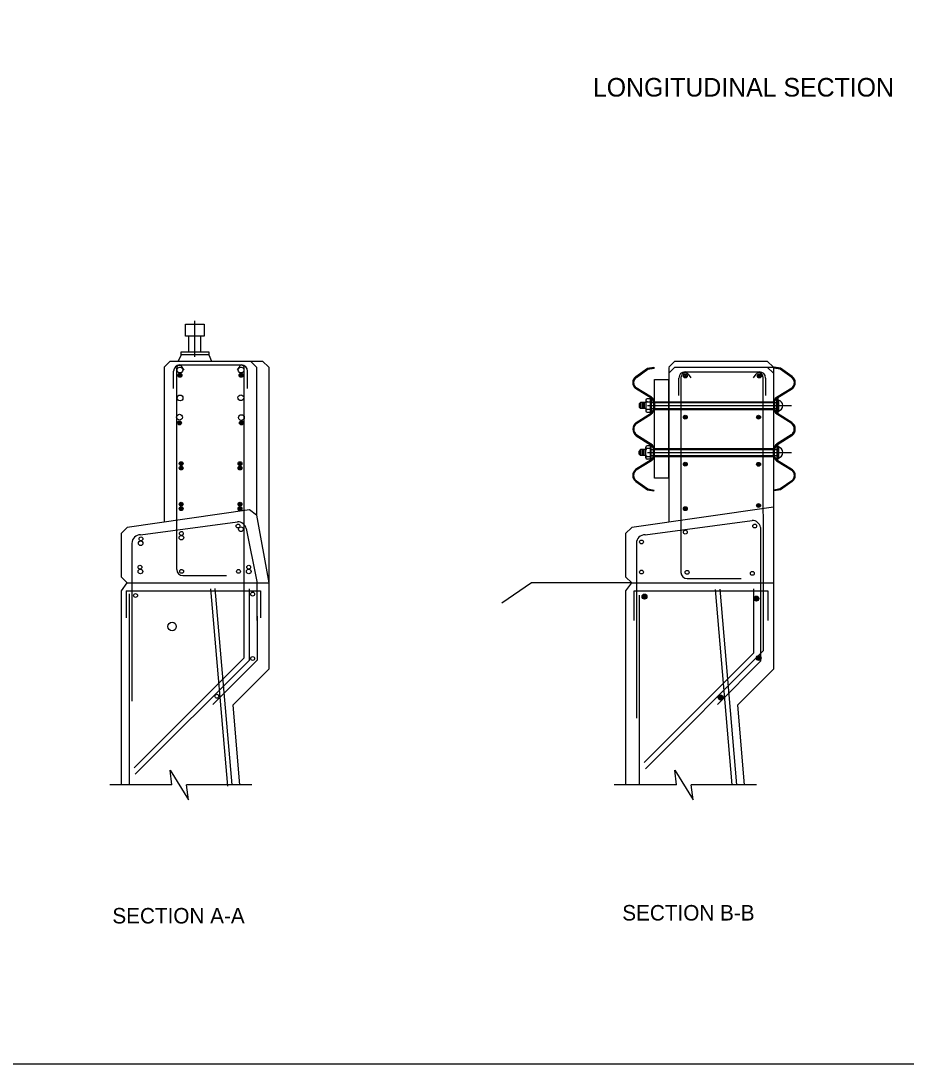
# Model space of a CAD drawing. Extents: x 25576 to 25873, y -3191 to -3046.
# Drawn here: x 25759.76 to 25771.74, y -3096.3 to -3082.19 of the extents above; entities that cross this region are included whole.
import ezdxf

# ---------------------------------------------------------------- set-up
doc = ezdxf.new("R2010")
doc.units = 0
for name, color, linetype in [('212 Leaders and Dim Lines', 7, 'Continuous'), ('213 Rebar', 7, 'Continuous'), ('222 Structural Steel', 7, 'Continuous'), ('border_NO-PLOT', 7, 'Continuous'), ('str_Center-Line-A', 7, 'Continuous'), ('str_Concrete-A', 7, 'Continuous'), ('str_Misc-Steel-A', 7, 'Continuous'), ('str_Reinforcement-C', 7, 'Continuous'), ('str_Reinforcement-G', 7, 'Continuous'), ('str_Reinforcement-I', 7, 'Continuous'), ('str_Reinforcement-J', 7, 'Continuous'), ('str_Reinforcement-K', 7, 'Continuous'), ('str_Reinforcement-M', 7, 'Continuous'), ('str_Reinforcement-N', 7, 'Continuous'), ('str_Reinforcement-O', 7, 'Continuous'), ('str_Wood-A', 7, 'Continuous'), ('tcd_BARRIER-CONC-anno', 7, 'Continuous')]:
    doc.layers.add(name, color=color, linetype=linetype)

msp = doc.modelspace()

# ---------------------------------------------------------------- linework, layer by layer
at = {"layer": '212 Leaders and Dim Lines'}
msp.add_line((25762.115, -3086.734), (25762.115, -3086.247), dxfattribs=at)
at = {"layer": '213 Rebar'}
for p, q in [((25762.848, -3089.871), (25762.848, -3090.838)), ((25769.674, -3089.871), (25769.674, -3090.74)), ((25769.674, -3090.74), (25768.195, -3092.219)), ((25762.848, -3090.838), (25761.309, -3092.377))]:
    msp.add_line(p, q, dxfattribs=at)
at = {"layer": '222 Structural Steel'}
for p, q in [((25762.032, -3086.665), (25762.032, -3086.456)), ((25762.198, -3086.665), (25762.198, -3086.456))]:
    msp.add_line(p, q, dxfattribs=at)
for points in [[(25761.99, -3086.29), (25762.24, -3086.29), (25762.24, -3086.456), (25761.99, -3086.456)], [(25761.928, -3086.665), (25762.303, -3086.665), (25762.303, -3086.706), (25761.928, -3086.706)]]:
    msp.add_lwpolyline(points, close=True, dxfattribs=at)
at = {"layer": 'str_Center-Line-A'}
for p, q in [((25768.238, -3087.392), (25770.187, -3087.392)), ((25768.238, -3088.027), (25770.187, -3088.027))]:
    msp.add_line(p, q, dxfattribs=at)
at = {"layer": 'str_Concrete-A'}
for p, q in [((25761.782, -3086.79), (25761.699, -3086.873)), ((25761.782, -3086.79), (25763.032, -3086.79)), ((25761.928, -3086.706), (25761.888, -3086.79)), ((25762.303, -3086.706), (25762.342, -3086.79)), ((25762.866, -3086.79), (25762.949, -3086.873)), ((25763.032, -3086.79), (25763.116, -3086.873)), ((25768.609, -3086.79), (25768.525, -3086.873)), ((25768.609, -3086.79), (25769.859, -3086.79)), ((25769.859, -3086.79), (25769.942, -3086.873)), ((25761.699, -3086.873), (25761.699, -3088.968)), ((25762.949, -3086.873), (25762.949, -3088.872)), ((25763.116, -3086.873), (25763.116, -3089.79)), ((25768.609, -3086.873), (25768.525, -3086.956)), ((25768.525, -3086.879), (25768.525, -3087.212)), ((25768.609, -3086.873), (25769.942, -3086.873)), ((25769.859, -3086.873), (25769.942, -3086.956)), ((25769.942, -3086.873), (25769.942, -3087.206)), ((25768.525, -3087.206), (25768.525, -3088.968)), ((25769.942, -3087.206), (25769.942, -3089.79)), ((25768.334, -3087.34), (25769.942, -3087.34)), ((25768.334, -3087.444), (25769.942, -3087.444)), ((25768.334, -3087.975), (25769.942, -3087.975)), ((25768.334, -3088.079), (25769.942, -3088.079)), ((25769.942, -3088.764), (25768.025, -3089.04)), ((25762.853, -3088.801), (25761.199, -3089.04)), ((25762.949, -3088.872), (25762.853, -3088.801)), ((25762.949, -3088.872), (25763.116, -3089.79)), ((25761.116, -3089.123), (25761.199, -3089.04)), ((25761.116, -3089.123), (25761.199, -3089.04)), ((25767.942, -3089.123), (25768.025, -3089.04)), ((25767.942, -3089.123), (25768.025, -3089.04)), ((25761.116, -3089.123), (25761.116, -3089.706)), ((25767.942, -3089.123), (25767.942, -3089.706)), ((25761.116, -3089.706), (25761.199, -3089.79)), ((25767.942, -3089.706), (25768.025, -3089.79)), ((25761.196, -3089.79), (25761.116, -3089.896)), ((25761.116, -3089.896), (25761.116, -3092.521)), ((25761.196, -3089.79), (25763.116, -3089.79)), ((25763.116, -3089.79), (25763.116, -3090.956)), ((25766.668, -3089.79), (25766.266, -3090.065)), ((25768.022, -3089.79), (25766.668, -3089.79)), ((25768.022, -3089.79), (25767.942, -3089.896)), ((25767.942, -3089.896), (25767.942, -3092.521)), ((25768.022, -3089.79), (25769.942, -3089.79)), ((25769.942, -3089.79), (25769.942, -3090.956)), ((25763.116, -3090.956), (25762.629, -3091.443)), ((25769.942, -3090.956), (25769.455, -3091.443)), ((25762.629, -3091.443), (25762.721, -3092.521)), ((25769.455, -3091.443), (25769.548, -3092.521)), ((25761.804, -3092.521), (25760.963, -3092.521)), ((25762.886, -3092.521), (25762.004, -3092.521)), ((25768.631, -3092.521), (25767.789, -3092.521)), ((25769.713, -3092.521), (25768.831, -3092.521))]:
    msp.add_line(p, q, dxfattribs=at)
for points in [[(25761.804, -3092.521), (25761.779, -3092.321), (25762.029, -3092.721), (25762.004, -3092.521)], [(25768.631, -3092.521), (25768.606, -3092.321), (25768.856, -3092.721), (25768.831, -3092.521)]]:
    msp.add_lwpolyline(points, dxfattribs=at)
at = {"layer": 'str_Misc-Steel-A'}
for p, q in [((25768.08, -3087), (25768.238, -3086.888)), ((25768.088, -3087.011), (25768.245, -3086.9)), ((25768.238, -3086.888), (25768.325, -3086.873)), ((25768.245, -3086.9), (25768.328, -3086.886)), ((25768.325, -3086.873), (25768.328, -3086.886)), ((25769.951, -3086.873), (25769.949, -3086.886)), ((25770.032, -3086.9), (25769.949, -3086.886)), ((25770.038, -3086.888), (25769.951, -3086.873)), ((25770.189, -3087.011), (25770.032, -3086.9)), ((25770.196, -3087), (25770.038, -3086.888)), ((25768.286, -3087.292), (25768.078, -3087.162)), ((25768.293, -3087.281), (25768.086, -3087.152)), ((25769.984, -3087.281), (25770.19, -3087.152)), ((25769.99, -3087.292), (25770.198, -3087.162)), ((25768.146, -3087.35), (25768.125, -3087.369)), ((25768.146, -3087.35), (25768.146, -3087.433)), ((25768.214, -3087.35), (25768.146, -3087.35)), ((25768.166, -3087.361), (25768.166, -3087.423)), ((25768.179, -3087.433), (25768.179, -3087.351)), ((25768.193, -3087.361), (25768.193, -3087.423)), ((25768.214, -3087.32), (25768.214, -3087.464)), ((25768.279, -3087.301), (25768.232, -3087.301)), ((25768.234, -3087.34), (25768.279, -3087.34)), ((25768.279, -3087.489), (25768.279, -3087.295)), ((25768.279, -3087.295), (25768.29, -3087.295)), ((25768.279, -3087.301), (25768.279, -3087.484)), ((25768.29, -3087.295), (25768.29, -3087.489)), ((25768.29, -3087.35), (25768.32, -3087.35)), ((25768.321, -3087.355), (25768.321, -3087.424)), ((25768.334, -3087.35), (25769.943, -3087.35)), ((25768.334, -3087.354), (25768.334, -3087.424)), ((25769.942, -3087.354), (25769.942, -3087.424)), ((25769.956, -3087.355), (25769.955, -3087.424)), ((25769.956, -3087.35), (25769.987, -3087.35)), ((25770.001, -3087.471), (25770.001, -3087.313)), ((25770.001, -3087.313), (25770.01, -3087.313)), ((25770.01, -3087.313), (25770.01, -3087.471)), ((25770.01, -3087.466), (25770.01, -3087.317)), ((25768.085, -3087.62), (25768.28, -3087.498)), ((25768.125, -3087.369), (25768.125, -3087.412)), ((25768.146, -3087.433), (25768.125, -3087.412)), ((25768.214, -3087.433), (25768.146, -3087.433)), ((25768.279, -3087.445), (25768.231, -3087.445)), ((25768.279, -3087.484), (25768.233, -3087.484)), ((25768.29, -3087.489), (25768.279, -3087.489)), ((25768.29, -3087.434), (25768.32, -3087.434)), ((25768.334, -3087.434), (25769.943, -3087.434)), ((25769.956, -3087.434), (25769.987, -3087.434)), ((25770.191, -3087.62), (25769.997, -3087.498)), ((25770.01, -3087.471), (25770.001, -3087.471)), ((25768.092, -3087.631), (25768.286, -3087.51)), ((25770.184, -3087.631), (25769.99, -3087.51)), ((25768.085, -3087.8), (25768.28, -3087.921)), ((25768.092, -3087.788), (25768.286, -3087.91)), ((25770.184, -3087.788), (25769.99, -3087.91)), ((25770.191, -3087.8), (25769.997, -3087.921)), ((25768.146, -3087.986), (25768.125, -3088.007)), ((25768.125, -3088.05), (25768.125, -3088.007)), ((25768.146, -3088.069), (25768.125, -3088.05)), ((25768.146, -3088.069), (25768.146, -3087.986)), ((25768.214, -3087.986), (25768.146, -3087.986)), ((25768.166, -3088.058), (25768.166, -3087.996)), ((25768.179, -3087.986), (25768.179, -3088.068)), ((25768.193, -3088.058), (25768.193, -3087.996)), ((25768.214, -3088.099), (25768.214, -3087.955)), ((25768.279, -3087.975), (25768.231, -3087.975)), ((25768.279, -3087.935), (25768.233, -3087.935)), ((25768.279, -3087.93), (25768.279, -3088.125)), ((25768.29, -3087.93), (25768.279, -3087.93)), ((25768.279, -3088.118), (25768.279, -3087.935)), ((25768.29, -3088.125), (25768.29, -3087.93)), ((25768.29, -3087.986), (25768.32, -3087.986)), ((25768.321, -3088.064), (25768.321, -3087.995)), ((25768.334, -3087.986), (25769.943, -3087.986)), ((25768.334, -3088.065), (25768.334, -3087.995)), ((25769.942, -3088.065), (25769.942, -3087.995)), ((25769.956, -3088.064), (25769.955, -3087.995)), ((25769.956, -3087.986), (25769.987, -3087.986)), ((25770.001, -3087.948), (25770.001, -3088.106)), ((25770.01, -3087.948), (25770.001, -3087.948)), ((25770.01, -3088.106), (25770.01, -3087.948)), ((25770.01, -3087.953), (25770.01, -3088.102)), ((25768.286, -3088.127), (25768.078, -3088.257)), ((25768.293, -3088.138), (25768.086, -3088.267)), ((25768.214, -3088.069), (25768.146, -3088.069)), ((25768.279, -3088.118), (25768.232, -3088.118)), ((25768.234, -3088.079), (25768.279, -3088.079)), ((25768.279, -3088.125), (25768.29, -3088.125)), ((25768.29, -3088.069), (25768.32, -3088.069)), ((25768.334, -3088.069), (25769.943, -3088.069)), ((25769.956, -3088.069), (25769.987, -3088.069)), ((25769.984, -3088.138), (25770.19, -3088.267)), ((25769.99, -3088.127), (25770.198, -3088.257)), ((25770.001, -3088.106), (25770.01, -3088.106)), ((25768.08, -3088.419), (25768.238, -3088.531)), ((25768.088, -3088.408), (25768.245, -3088.519)), ((25770.189, -3088.408), (25770.032, -3088.519)), ((25770.196, -3088.419), (25770.038, -3088.531)), ((25768.238, -3088.531), (25768.325, -3088.546)), ((25768.245, -3088.519), (25768.328, -3088.534)), ((25768.325, -3088.546), (25768.328, -3088.534)), ((25770.032, -3088.519), (25769.949, -3088.534)), ((25769.951, -3088.546), (25769.949, -3088.534)), ((25770.038, -3088.531), (25769.951, -3088.546))]:
    msp.add_line(p, q, dxfattribs=at)
for points in [[(25770.001, -3087.294), (25770.001, -3087.49), (25769.987, -3087.49), (25769.987, -3087.294)], [(25770.001, -3088.125), (25770.001, -3087.93), (25769.987, -3087.93), (25769.987, -3088.125)]]:
    msp.add_lwpolyline(points, close=True, dxfattribs=at)
for centre, radius, start, end in [((25768.138, -3087.082), 0.1, 125.3287, 233.3682), ((25768.138, -3087.082), 0.087, 125.3287, 233.3682), ((25770.138, -3087.082), 0.087, 306.6318, 54.6713), ((25770.138, -3087.082), 0.1, 306.6318, 54.6713), ((25768.234, -3087.32), 0.0196, 93.6172, 265.1952), ((25768.234, -3087.36), 0.0196, 89.6015, 177.0732), ((25768.235, -3087.361), 0.0859, 4.1479, 53.5237), ((25768.234, -3087.363), 0.101, 4.6379, 54.1126), ((25770.043, -3087.363), 0.101, 125.8874, 175.3621), ((25770.041, -3087.361), 0.0859, 126.4763, 175.8521), ((25769.993, -3087.392), 0.0765, 283.1187, 76.8813), ((25768.234, -3087.425), 0.0196, 181.8976, 269.5004), ((25768.234, -3087.464), 0.0196, 98.2125, 269.2776), ((25768.221, -3087.416), 0.101, 305.8874, 355.3621), ((25768.217, -3087.414), 0.117, 305.8874, 355.3621), ((25770.059, -3087.414), 0.117, 184.6379, 234.1126), ((25770.056, -3087.416), 0.101, 184.6379, 234.1126), ((25768.151, -3087.71), 0.111, 125.9803, 234.0197), ((25768.15, -3087.71), 0.0976, 125.7478, 233.7873), ((25770.126, -3087.71), 0.0976, 306.2127, 54.2522), ((25770.126, -3087.71), 0.111, 305.9803, 54.0197), ((25768.221, -3088.003), 0.101, 4.6379, 54.1126), ((25768.217, -3088.005), 0.117, 4.6379, 54.1126), ((25770.059, -3088.005), 0.117, 125.8874, 175.3621), ((25770.056, -3088.003), 0.101, 125.8874, 175.3621), ((25768.234, -3087.955), 0.0196, 90.7224, 261.7875), ((25768.234, -3087.994), 0.0196, 90.4996, 178.1024), ((25768.234, -3088.06), 0.0196, 182.9268, 270.3985), ((25768.235, -3088.058), 0.0859, 306.4763, 355.8521), ((25768.234, -3088.056), 0.101, 305.8874, 355.3621), ((25770.043, -3088.056), 0.101, 184.6379, 234.1126), ((25770.041, -3088.058), 0.0859, 184.1479, 233.5237), ((25769.993, -3088.027), 0.0765, 283.1187, 76.8813), ((25768.234, -3088.099), 0.0196, 94.8049, 266.3828), ((25768.138, -3088.337), 0.1, 126.6318, 234.6713), ((25768.138, -3088.337), 0.087, 126.6318, 234.6713), ((25770.138, -3088.337), 0.087, 305.3287, 53.3682), ((25770.138, -3088.337), 0.1, 305.3287, 53.3682)]:
    msp.add_arc(centre, radius, start, end, dxfattribs=at)
at = {"layer": 'str_Reinforcement-C'}
for p, q in [((25762.722, -3086.859), (25762.686, -3086.91)), ((25762.784, -3090.804), (25762.784, -3086.883)), ((25769.706, -3086.968), (25769.67, -3087.019)), ((25769.8, -3087.005), (25769.805, -3090.707)), ((25769.805, -3090.707), (25768.21, -3092.302)), ((25762.784, -3090.804), (25761.296, -3092.292))]:
    msp.add_line(p, q, dxfattribs=at)
for centre, radius, start, end in [((25762.748, -3086.883), 0.0357, 0, 137.3233), ((25769.747, -3087.004), 0.0539, 359.3386, 138.1819)]:
    msp.add_arc(centre, radius, start, end, dxfattribs=at)
at = {"layer": 'str_Reinforcement-G'}
for centre, radius in [((25761.913, -3086.912), 0.0391), ((25762.74, -3086.912), 0.0391), ((25761.915, -3087.29), 0.0391), ((25762.737, -3087.287), 0.0391), ((25761.907, -3087.55), 0.0391), ((25762.745, -3087.555), 0.0391), ((25762.738, -3089.064), 0.0312), ((25761.933, -3089.178), 0.0312), ((25761.382, -3089.254), 0.0312), ((25761.378, -3089.635), 0.0312), ((25762.844, -3089.635), 0.0312)]:
    msp.add_circle(centre, radius, dxfattribs=at)
at = {"layer": 'str_Reinforcement-I'}
for p, q in [((25761.87, -3089.608), (25761.87, -3086.885)), ((25761.932, -3086.861), (25761.968, -3086.912)), ((25768.695, -3089.648), (25768.695, -3087.005)), ((25768.789, -3086.968), (25768.825, -3087.019)), ((25761.953, -3089.691), (25762.541, -3089.691)), ((25768.774, -3089.731), (25769.504, -3089.731))]:
    msp.add_line(p, q, dxfattribs=at)
for centre, radius, start, end in [((25761.906, -3086.885), 0.0357, 42.6767, 180), ((25768.749, -3087.004), 0.0539, 41.8181, 180.6417), ((25761.953, -3089.608), 0.0833, 180, 270), ((25768.774, -3089.647), 0.0833, 180, 270)]:
    msp.add_arc(centre, radius, start, end, dxfattribs=at)
at = {"layer": 'str_Reinforcement-J'}
for p, q in [((25761.827, -3087.162), (25761.827, -3086.926)), ((25761.91, -3086.842), (25762.744, -3086.842)), ((25762.827, -3087.162), (25762.827, -3086.926)), ((25768.746, -3086.936), (25769.753, -3086.936)), ((25768.663, -3087.256), (25768.663, -3087.02)), ((25769.837, -3087.02), (25769.837, -3087.256)), ((25761.186, -3089.899), (25763.004, -3089.899)), ((25761.186, -3089.899), (25761.186, -3090.26)), ((25763.004, -3089.899), (25763.004, -3090.26)), ((25768.056, -3090.298), (25768.056, -3089.899)), ((25768.056, -3089.899), (25769.867, -3089.899)), ((25769.867, -3089.899), (25769.867, -3090.298))]:
    msp.add_line(p, q, dxfattribs=at)
for centre, start, end in [((25761.91, -3086.926), 90, 180), ((25762.744, -3086.926), 0, 90), ((25768.746, -3087.02), 90, 180), ((25769.753, -3087.02), 0, 90)]:
    msp.add_arc(centre, 0.0833, start, end, dxfattribs=at)
at = {"layer": 'str_Reinforcement-K'}
for centre, radius in [((25761.913, -3086.984), 0.026), ((25761.913, -3086.984), 0.0174), ((25761.913, -3086.984), 0.00871), ((25762.74, -3086.984), 0.026), ((25762.74, -3086.984), 0.0174), ((25762.74, -3086.984), 0.00871), ((25768.75, -3086.992), 0.026), ((25768.75, -3086.992), 0.0174), ((25768.75, -3086.992), 0.00871), ((25769.751, -3086.993), 0.026), ((25769.751, -3086.993), 0.0174), ((25769.751, -3086.993), 0.00871), ((25761.907, -3087.627), 0.026), ((25761.907, -3087.627), 0.0174), ((25761.907, -3087.627), 0.00871), ((25762.745, -3087.627), 0.026), ((25762.745, -3087.627), 0.0174), ((25762.745, -3087.627), 0.00871), ((25768.75, -3087.55), 0.026), ((25768.75, -3087.55), 0.0174), ((25768.75, -3087.55), 0.00871), ((25769.741, -3087.55), 0.026), ((25769.741, -3087.55), 0.0174), ((25769.741, -3087.55), 0.00871), ((25761.929, -3088.177), 0.026), ((25761.929, -3088.177), 0.0174), ((25761.929, -3088.177), 0.00871), ((25762.726, -3088.177), 0.026), ((25762.726, -3088.177), 0.0174), ((25762.726, -3088.177), 0.00871), ((25768.75, -3088.185), 0.026), ((25768.75, -3088.185), 0.0174), ((25768.75, -3088.185), 0.00871), ((25769.741, -3088.186), 0.026), ((25769.741, -3088.186), 0.0174), ((25769.741, -3088.186), 0.00871), ((25761.929, -3088.237), 0.026), ((25761.929, -3088.237), 0.0174), ((25761.929, -3088.237), 0.00871), ((25762.726, -3088.237), 0.026), ((25762.726, -3088.237), 0.0174), ((25762.726, -3088.237), 0.00871), ((25761.929, -3088.725), 0.026), ((25761.929, -3088.786), 0.026), ((25761.929, -3088.725), 0.0174), ((25761.929, -3088.786), 0.0174), ((25761.929, -3088.725), 0.00871), ((25762.726, -3088.725), 0.026), ((25762.726, -3088.786), 0.026), ((25762.726, -3088.725), 0.0174), ((25762.726, -3088.786), 0.0174), ((25762.726, -3088.725), 0.00871), ((25768.75, -3088.786), 0.026), ((25768.75, -3088.786), 0.0174), ((25769.741, -3088.743), 0.026), ((25769.741, -3088.743), 0.0174), ((25769.741, -3088.743), 0.00871), ((25761.929, -3088.786), 0.00871), ((25762.726, -3088.786), 0.00871), ((25768.75, -3088.786), 0.00871)]:
    msp.add_circle(centre, radius, dxfattribs=at)
at = {"layer": 'str_Reinforcement-M'}
for p, q in [((25761.38, -3089.138), (25762.694, -3088.963)), ((25768.206, -3089.138), (25769.654, -3088.945)), ((25769.769, -3089.039), (25769.769, -3090.85)), ((25762.808, -3089.056), (25762.955, -3089.77)), ((25761.263, -3089.255), (25761.263, -3091.388)), ((25768.089, -3089.255), (25768.089, -3091.619)), ((25762.955, -3089.77), (25762.956, -3090.703)), ((25762.955, -3089.77), (25762.956, -3090.836)), ((25762.956, -3090.836), (25762.36, -3091.432)), ((25769.769, -3090.85), (25769.187, -3091.432))]:
    msp.add_line(p, q, dxfattribs=at)
for centre, start, end in [((25762.694, -3089.08), 11.5952, 90), ((25769.654, -3089.062), 11.5952, 90), ((25761.38, -3089.255), 90, 180), ((25768.206, -3089.255), 90, 180)]:
    msp.add_arc(centre, 0.117, start, end, dxfattribs=at)
at = {"layer": 'str_Reinforcement-N'}
for p, q in [((25762.327, -3089.872), (25762.555, -3092.536)), ((25762.385, -3089.867), (25762.613, -3092.521)), ((25769.154, -3089.878), (25769.38, -3092.521)), ((25769.217, -3089.873), (25769.444, -3092.521)), ((25761.23, -3092.521), (25761.23, -3089.939)), ((25768.131, -3092.521), (25768.131, -3089.956))]:
    msp.add_line(p, q, dxfattribs=at)
at = {"layer": 'str_Reinforcement-O'}
for centre, radius in [((25762.699, -3089.021), 0.026), ((25769.689, -3089.021), 0.026), ((25761.386, -3089.195), 0.026), ((25761.933, -3089.121), 0.026), ((25768.75, -3089.104), 0.026), ((25768.158, -3089.236), 0.026), ((25761.372, -3089.577), 0.026), ((25761.936, -3089.634), 0.026), ((25762.705, -3089.634), 0.026), ((25762.844, -3089.577), 0.026), ((25768.158, -3089.643), 0.026), ((25768.774, -3089.647), 0.026), ((25769.657, -3089.661), 0.026), ((25761.313, -3089.96), 0.026), ((25762.897, -3089.941), 0.026), ((25768.198, -3089.975), 0.0334), ((25768.198, -3089.975), 0.0317), ((25768.198, -3089.975), 0.03), ((25768.198, -3089.975), 0.0283), ((25768.198, -3089.975), 0.0267), ((25768.198, -3089.975), 0.025), ((25768.198, -3089.975), 0.0233), ((25768.198, -3089.975), 0.0217), ((25768.198, -3089.975), 0.02), ((25768.198, -3089.975), 0.0183), ((25768.198, -3089.975), 0.0167), ((25768.198, -3089.975), 0.015), ((25768.198, -3089.975), 0.0133), ((25768.198, -3089.975), 0.0117), ((25768.198, -3089.975), 0.01), ((25768.198, -3089.975), 0.00834), ((25768.198, -3089.975), 0.00667), ((25769.711, -3090.002), 0.0334), ((25769.711, -3090.002), 0.0317), ((25769.711, -3090.002), 0.03), ((25769.711, -3090.002), 0.0283), ((25769.711, -3090.002), 0.0267), ((25769.711, -3090.002), 0.025), ((25769.711, -3090.002), 0.0233), ((25769.711, -3090.002), 0.0217), ((25769.711, -3090.002), 0.02), ((25769.711, -3090.002), 0.0183), ((25769.711, -3090.002), 0.0167), ((25769.711, -3090.002), 0.015), ((25769.711, -3090.002), 0.0133), ((25769.711, -3090.002), 0.0117), ((25769.711, -3090.002), 0.01), ((25769.711, -3090.002), 0.00834), ((25769.711, -3090.002), 0.00667), ((25761.806, -3090.38), 0.0576), ((25762.897, -3090.811), 0.026), ((25769.743, -3090.805), 0.0334), ((25769.743, -3090.805), 0.0317), ((25769.743, -3090.805), 0.03), ((25769.743, -3090.805), 0.0283), ((25769.743, -3090.805), 0.0267), ((25769.743, -3090.805), 0.025), ((25769.743, -3090.805), 0.0233), ((25769.743, -3090.805), 0.0217), ((25769.743, -3090.805), 0.02), ((25769.743, -3090.805), 0.0183), ((25769.743, -3090.805), 0.0167), ((25769.743, -3090.805), 0.015), ((25769.743, -3090.805), 0.0133), ((25769.743, -3090.805), 0.0117), ((25769.743, -3090.805), 0.01), ((25769.743, -3090.805), 0.00834), ((25769.743, -3090.805), 0.00667), ((25762.413, -3091.322), 0.026), ((25769.228, -3091.34), 0.0334), ((25769.228, -3091.34), 0.0317), ((25769.228, -3091.34), 0.03), ((25769.228, -3091.34), 0.0283), ((25769.228, -3091.34), 0.0267), ((25769.228, -3091.34), 0.025), ((25769.228, -3091.34), 0.0233), ((25769.228, -3091.34), 0.0217), ((25769.228, -3091.34), 0.02), ((25769.228, -3091.34), 0.0183), ((25769.228, -3091.34), 0.0167), ((25769.228, -3091.34), 0.015), ((25769.228, -3091.34), 0.0133), ((25769.228, -3091.34), 0.0117), ((25769.228, -3091.34), 0.01), ((25769.228, -3091.34), 0.00834), ((25769.228, -3091.34), 0.00667)]:
    msp.add_circle(centre, radius, dxfattribs=at)
at = {"layer": 'str_Wood-A'}
msp.add_lwpolyline([(25768.334, -3087.04), (25768.522, -3087.04), (25768.522, -3088.376), (25768.334, -3088.376)], close=True, dxfattribs=at)
at = {"layer": 'tcd_BARRIER-CONC-anno'}
msp.add_lwpolyline([(25744.29, -3053.746), (25805.667, -3053.746), (25805.667, -3096.296), (25744.29, -3096.296)], close=True, dxfattribs=at)

# ---------------------------------------------------------------- texts
at = {"layer": 'border_NO-PLOT'}
for s, height, p in [('LONGITUDINAL SECTION', 0.25143, (25767.5, -3083.215)), ('SECTION A-A', 0.20952, (25760.999, -3094.394)), ('SECTION B-B', 0.20952, (25767.897, -3094.354))]:
    msp.add_text(s, height=height, dxfattribs=at).set_placement(p)

doc.saveas('drawing.dxf')
